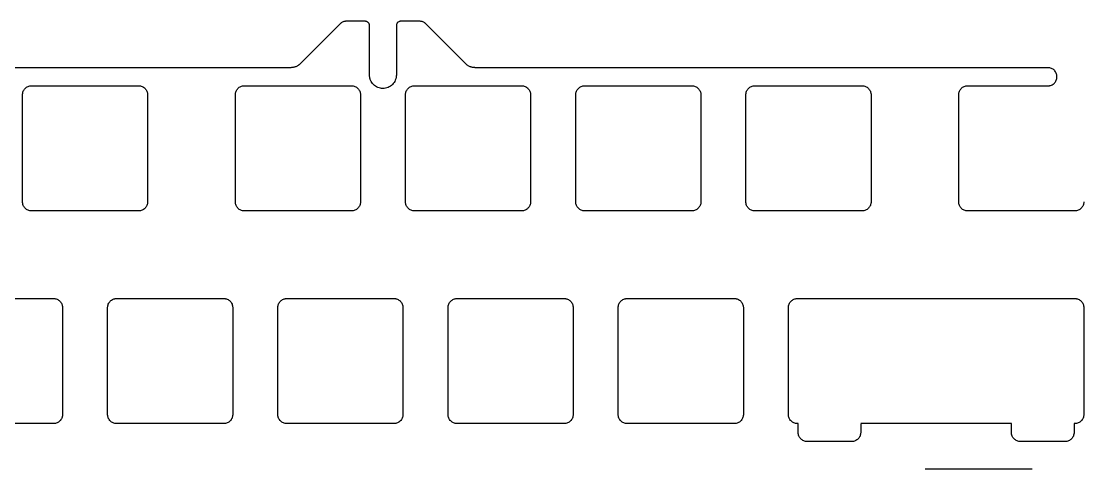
# Model space of a CAD drawing. Header units: millimetres. Extents: x 71 to 420, y 37 to 165.
# Drawn here: x 236 to 355, y 114.8 to 164.9 of the extents above; entities that cross this region are included whole.
import ezdxf

# ---------------------------------------------------------------- set-up
doc = ezdxf.new("R2010")
doc.units = ezdxf.units.MM

msp = doc.modelspace()

# ---------------------------------------------------------------- linework, layer by layer
at = {"color": 7, "linetype": 'Continuous', "lineweight": 25}
for p, q in [((271.73, 164.59), (267.26, 160.12)), ((274.52, 164.89), (272.43, 164.89)), ((275.02, 158.86), (275.02, 164.39)), ((278.02, 164.39), (278.02, 158.86)), ((280.61, 164.89), (278.52, 164.89)), ((285.78, 160.12), (281.31, 164.59)), ((266.2, 159.69), (201.12, 159.69)), ((350.96, 159.69), (286.84, 159.69)), ((351.96, 158.66), (351.96, 158.69)), ((237.18, 157.66), (249.18, 157.66)), ((261, 157.66), (273, 157.66)), ((280.05, 157.66), (292.05, 157.66)), ((299.1, 157.66), (311.1, 157.66)), ((318.15, 157.66), (330.15, 157.66)), ((341.96, 157.66), (350.96, 157.66)), ((236.18, 144.66), (236.18, 156.66)), ((250.18, 156.66), (250.18, 144.66)), ((260, 144.66), (260, 156.66)), ((274, 156.66), (274, 144.66)), ((279.05, 144.66), (279.05, 156.66)), ((293.05, 156.66), (293.05, 144.66)), ((298.1, 144.66), (298.1, 156.66)), ((312.1, 156.66), (312.1, 144.66)), ((317.15, 144.66), (317.15, 156.66)), ((331.15, 156.66), (331.15, 144.66)), ((340.96, 144.66), (340.96, 156.66)), ((249.18, 143.66), (237.18, 143.66)), ((273, 143.66), (261, 143.66)), ((292.05, 143.66), (280.05, 143.66)), ((311.1, 143.66), (299.1, 143.66)), ((330.15, 143.66), (318.15, 143.66)), ((353.96, 143.66), (341.96, 143.66)), ((227.66, 133.85), (239.66, 133.85)), ((246.71, 133.85), (258.71, 133.85)), ((265.76, 133.85), (277.76, 133.85)), ((284.81, 133.85), (296.81, 133.85)), ((303.86, 133.85), (315.86, 133.85)), ((322.91, 133.85), (353.96, 133.85)), ((240.66, 132.85), (240.66, 120.85)), ((245.71, 120.85), (245.71, 132.85)), ((259.71, 132.85), (259.71, 120.85)), ((264.76, 120.85), (264.76, 132.85)), ((278.76, 132.85), (278.76, 120.85)), ((283.81, 120.85), (283.81, 132.85)), ((297.81, 132.85), (297.81, 120.85)), ((302.86, 120.85), (302.86, 132.85)), ((316.86, 132.85), (316.86, 120.85)), ((321.91, 120.85), (321.91, 132.85)), ((354.96, 132.85), (354.96, 120.85)), ((239.66, 119.85), (227.66, 119.85)), ((258.71, 119.85), (246.71, 119.85)), ((277.76, 119.85), (265.76, 119.85)), ((296.81, 119.85), (284.81, 119.85)), ((315.86, 119.85), (303.86, 119.85)), ((322.99, 119.85), (322.91, 119.85)), ((322.99, 118.85), (322.99, 119.85)), ((346.87, 119.85), (329.99, 119.85)), ((329.99, 119.84), (329.99, 118.85)), ((346.87, 118.85), (346.87, 119.85)), ((353.87, 119.85), (353.87, 118.85)), ((353.96, 119.85), (353.87, 119.85)), ((328.99, 117.85), (323.99, 117.85)), ((352.87, 117.85), (347.87, 117.85)), ((337.19, 114.8), (349.19, 114.8))]:
    msp.add_line(p, q, dxfattribs=at)
for points, knots in [([(272.43, 164.89), (272.4, 164.88), (272.34, 164.88), (272.21, 164.86), (272.05, 164.82), (271.9, 164.74), (271.8, 164.66), (271.75, 164.62), (271.73, 164.59)], [0, 0, 0, 0, 0.125076, 0.250151, 0.5, 0.749849, 0.874924, 1, 1, 1, 1]), ([(275.02, 164.39), (275.02, 164.41), (275.02, 164.45), (275, 164.52), (274.98, 164.59), (274.94, 164.67), (274.88, 164.74), (274.8, 164.8), (274.71, 164.85), (274.62, 164.88), (274.55, 164.88), (274.52, 164.89)], [0, 0, 0, 0, 0.083631, 0.166537, 0.250168, 0.37514, 0.500112, 0.625084, 0.750056, 0.875028, 1, 1, 1, 1]), ([(278.52, 164.89), (278.5, 164.88), (278.45, 164.88), (278.39, 164.87), (278.32, 164.85), (278.24, 164.8), (278.16, 164.74), (278.1, 164.67), (278.06, 164.58), (278.03, 164.48), (278.02, 164.42), (278.02, 164.39)], [0, 0, 0, 0, 0.083631, 0.166537, 0.250168, 0.37514, 0.500112, 0.625084, 0.750056, 0.875028, 1, 1, 1, 1]), ([(281.31, 164.59), (281.29, 164.62), (281.24, 164.66), (281.14, 164.74), (280.99, 164.82), (280.83, 164.86), (280.7, 164.88), (280.64, 164.88), (280.61, 164.89)], [0, 0, 0, 0, 0.125076, 0.250152, 0.5, 0.749849, 0.874924, 1, 1, 1, 1]), ([(267.26, 160.12), (267.24, 160.1), (267.19, 160.06), (267.11, 159.99), (267.02, 159.93), (266.91, 159.86), (266.77, 159.8), (266.63, 159.75), (266.49, 159.71), (266.35, 159.69), (266.25, 159.69), (266.2, 159.69)], [0, 0, 0, 0, 0.083407, 0.166635, 0.250042, 0.375035, 0.500028, 0.625021, 0.750014, 0.875007, 1, 1, 1, 1]), ([(286.84, 159.69), (286.81, 159.69), (286.74, 159.69), (286.65, 159.7), (286.53, 159.72), (286.41, 159.75), (286.27, 159.8), (286.13, 159.86), (286.01, 159.94), (285.89, 160.02), (285.82, 160.09), (285.78, 160.12)], [0, 0, 0, 0, 0.083407, 0.166635, 0.250042, 0.375035, 0.500028, 0.625021, 0.750014, 0.875007, 1, 1, 1, 1]), ([(351.96, 158.69), (351.96, 158.72), (351.96, 158.78), (351.94, 158.91), (351.89, 159.07), (351.8, 159.24), (351.67, 159.4), (351.52, 159.52), (351.35, 159.62), (351.19, 159.66), (351.06, 159.68), (350.99, 159.68), (350.96, 159.69)], [0, 0, 0, 0, 0.062557, 0.125114, 0.250076, 0.375038, 0.5, 0.624962, 0.749924, 0.874886, 0.937443, 1, 1, 1, 1]), ([(278.02, 158.86), (278.02, 158.83), (278.02, 158.76), (278.01, 158.66), (277.99, 158.55), (277.96, 158.42), (277.89, 158.24), (277.78, 158.02), (277.59, 157.79), (277.36, 157.61), (277.1, 157.47), (276.81, 157.38), (276.52, 157.35), (276.23, 157.38), (275.94, 157.47), (275.68, 157.61), (275.45, 157.79), (275.26, 158.02), (275.15, 158.24), (275.08, 158.42), (275.05, 158.57), (275.02, 158.71), (275.02, 158.81), (275.02, 158.86)], [0, 0, 0, 0, 0.020872, 0.041698, 0.06257, 0.093848, 0.125126, 0.187606, 0.250086, 0.312566, 0.375047, 0.437527, 0.500007, 0.562487, 0.624967, 0.687448, 0.749928, 0.812408, 0.874888, 0.906166, 0.937444, 0.968722, 1, 1, 1, 1]), ([(350.96, 157.66), (350.99, 157.66), (351.06, 157.66), (351.19, 157.68), (351.35, 157.73), (351.52, 157.82), (351.67, 157.95), (351.8, 158.1), (351.89, 158.28), (351.94, 158.43), (351.96, 158.56), (351.96, 158.63), (351.96, 158.66)], [0, 0, 0, 0, 0.062557, 0.125114, 0.250076, 0.375038, 0.5, 0.624962, 0.749924, 0.874886, 0.937443, 1, 1, 1, 1]), ([(236.18, 156.66), (236.19, 156.69), (236.19, 156.76), (236.21, 156.89), (236.25, 157.05), (236.35, 157.22), (236.47, 157.37), (236.63, 157.5), (236.8, 157.59), (236.96, 157.64), (237.09, 157.66), (237.15, 157.66), (237.18, 157.66)], [0, 0, 0, 0, 0.062557, 0.125114, 0.250076, 0.375038, 0.5, 0.624962, 0.749924, 0.874886, 0.937443, 1, 1, 1, 1]), ([(249.18, 157.66), (249.22, 157.66), (249.28, 157.66), (249.41, 157.64), (249.57, 157.59), (249.74, 157.5), (249.9, 157.37), (250.02, 157.22), (250.11, 157.05), (250.16, 156.89), (250.18, 156.76), (250.18, 156.69), (250.18, 156.66)], [0, 0, 0, 0, 0.0625569, 0.1251137, 0.2500758, 0.3750379, 0.5000001, 0.6249621, 0.7499242, 0.8748864, 0.9374432, 1, 1, 1, 1]), ([(260, 156.66), (260, 156.69), (260, 156.76), (260.02, 156.89), (260.07, 157.05), (260.16, 157.22), (260.29, 157.37), (260.44, 157.5), (260.61, 157.59), (260.77, 157.64), (260.9, 157.66), (260.97, 157.66), (261, 157.66)], [0, 0, 0, 0, 0.062557, 0.125114, 0.250076, 0.375038, 0.5, 0.624962, 0.749924, 0.874886, 0.937443, 1, 1, 1, 1]), ([(273, 157.66), (273.03, 157.66), (273.1, 157.66), (273.23, 157.64), (273.38, 157.59), (273.56, 157.5), (273.71, 157.37), (273.83, 157.22), (273.93, 157.05), (273.98, 156.89), (274, 156.76), (274, 156.69), (274, 156.66)], [0, 0, 0, 0, 0.062557, 0.125114, 0.250076, 0.375038, 0.5, 0.624962, 0.749924, 0.874886, 0.937443, 1, 1, 1, 1]), ([(279.05, 156.66), (279.05, 156.69), (279.05, 156.76), (279.07, 156.89), (279.12, 157.05), (279.21, 157.22), (279.34, 157.37), (279.49, 157.5), (279.66, 157.59), (279.82, 157.64), (279.95, 157.66), (280.02, 157.66), (280.05, 157.66)], [0, 0, 0, 0, 0.062557, 0.125114, 0.250076, 0.375038, 0.5, 0.624962, 0.749924, 0.874886, 0.937443, 1, 1, 1, 1]), ([(292.05, 157.66), (292.08, 157.66), (292.15, 157.66), (292.28, 157.64), (292.43, 157.59), (292.61, 157.5), (292.76, 157.37), (292.88, 157.22), (292.98, 157.05), (293.03, 156.89), (293.05, 156.76), (293.05, 156.69), (293.05, 156.66)], [0, 0, 0, 0, 0.062557, 0.125114, 0.250076, 0.375038, 0.5, 0.624962, 0.749924, 0.874886, 0.937443, 1, 1, 1, 1]), ([(298.1, 156.66), (298.1, 156.69), (298.1, 156.76), (298.12, 156.89), (298.17, 157.05), (298.26, 157.22), (298.39, 157.37), (298.54, 157.5), (298.71, 157.59), (298.87, 157.64), (299, 157.66), (299.07, 157.66), (299.1, 157.66)], [0, 0, 0, 0, 0.062557, 0.125114, 0.250076, 0.375038, 0.5, 0.624962, 0.749924, 0.874886, 0.937443, 1, 1, 1, 1]), ([(311.1, 157.66), (311.13, 157.66), (311.2, 157.66), (311.33, 157.64), (311.48, 157.59), (311.66, 157.5), (311.81, 157.37), (311.93, 157.22), (312.03, 157.05), (312.08, 156.89), (312.1, 156.76), (312.1, 156.69), (312.1, 156.66)], [0, 0, 0, 0, 0.062557, 0.125114, 0.250076, 0.375038, 0.5, 0.624962, 0.749924, 0.874886, 0.937443, 1, 1, 1, 1]), ([(317.15, 156.66), (317.15, 156.69), (317.15, 156.76), (317.17, 156.89), (317.22, 157.05), (317.31, 157.22), (317.44, 157.37), (317.59, 157.5), (317.76, 157.59), (317.92, 157.64), (318.05, 157.66), (318.12, 157.66), (318.15, 157.66)], [0, 0, 0, 0, 0.062557, 0.125114, 0.250076, 0.375038, 0.5, 0.624962, 0.749924, 0.874886, 0.937443, 1, 1, 1, 1]), ([(330.15, 157.66), (330.18, 157.66), (330.25, 157.66), (330.38, 157.64), (330.53, 157.59), (330.71, 157.5), (330.86, 157.37), (330.98, 157.22), (331.08, 157.05), (331.13, 156.89), (331.15, 156.76), (331.15, 156.69), (331.15, 156.66)], [0, 0, 0, 0, 0.062557, 0.125114, 0.250076, 0.375038, 0.5, 0.624962, 0.749924, 0.874886, 0.937443, 1, 1, 1, 1]), ([(340.96, 156.66), (340.96, 156.69), (340.96, 156.76), (340.98, 156.89), (341.03, 157.05), (341.12, 157.22), (341.25, 157.37), (341.4, 157.5), (341.58, 157.59), (341.73, 157.64), (341.86, 157.66), (341.93, 157.66), (341.96, 157.66)], [0, 0, 0, 0, 0.062557, 0.125114, 0.250076, 0.375038, 0.5, 0.624962, 0.749924, 0.874886, 0.937443, 1, 1, 1, 1]), ([(237.18, 143.66), (237.15, 143.66), (237.09, 143.66), (236.96, 143.68), (236.8, 143.73), (236.63, 143.82), (236.47, 143.95), (236.35, 144.1), (236.25, 144.28), (236.21, 144.43), (236.19, 144.56), (236.19, 144.63), (236.18, 144.66)], [0, 0, 0, 0, 0.0625567, 0.1251135, 0.2500756, 0.3750379, 0.5, 0.624962, 0.7499243, 0.8748864, 0.9374432, 1, 1, 1, 1]), ([(250.18, 144.66), (250.18, 144.63), (250.18, 144.56), (250.16, 144.43), (250.11, 144.28), (250.02, 144.1), (249.9, 143.95), (249.74, 143.82), (249.57, 143.73), (249.41, 143.68), (249.28, 143.66), (249.22, 143.66), (249.18, 143.66)], [0, 0, 0, 0, 0.062557, 0.125114, 0.250076, 0.375038, 0.5, 0.624962, 0.749924, 0.874886, 0.937443, 1, 1, 1, 1]), ([(261, 143.66), (260.97, 143.66), (260.9, 143.66), (260.77, 143.68), (260.61, 143.73), (260.44, 143.82), (260.29, 143.95), (260.16, 144.1), (260.07, 144.28), (260.02, 144.43), (260, 144.56), (260, 144.63), (260, 144.66)], [0, 0, 0, 0, 0.0625567, 0.1251135, 0.2500756, 0.3750379, 0.4999999, 0.6249622, 0.7499243, 0.8748864, 0.9374432, 1, 1, 1, 1]), ([(274, 144.66), (274, 144.63), (274, 144.56), (273.98, 144.43), (273.93, 144.28), (273.83, 144.1), (273.71, 143.95), (273.56, 143.82), (273.38, 143.73), (273.23, 143.68), (273.1, 143.66), (273.03, 143.66), (273, 143.66)], [0, 0, 0, 0, 0.0625568, 0.1251136, 0.2500757, 0.3750378, 0.4999999, 0.6249621, 0.7499242, 0.8748863, 0.9374431, 1, 1, 1, 1]), ([(280.05, 143.66), (280.02, 143.66), (279.95, 143.66), (279.82, 143.68), (279.66, 143.73), (279.49, 143.82), (279.34, 143.95), (279.21, 144.1), (279.12, 144.28), (279.07, 144.43), (279.05, 144.56), (279.05, 144.63), (279.05, 144.66)], [0, 0, 0, 0, 0.062557, 0.125114, 0.250076, 0.375038, 0.5, 0.624962, 0.749924, 0.874886, 0.937443, 1, 1, 1, 1]), ([(293.05, 144.66), (293.05, 144.63), (293.05, 144.56), (293.03, 144.43), (292.98, 144.28), (292.88, 144.1), (292.76, 143.95), (292.61, 143.82), (292.43, 143.73), (292.28, 143.68), (292.15, 143.66), (292.08, 143.66), (292.05, 143.66)], [0, 0, 0, 0, 0.0625568, 0.1251136, 0.2500758, 0.3750379, 0.5, 0.6249623, 0.7499244, 0.8748865, 0.9374433, 1, 1, 1, 1]), ([(299.1, 143.66), (299.07, 143.66), (299, 143.66), (298.87, 143.68), (298.71, 143.73), (298.54, 143.82), (298.39, 143.95), (298.26, 144.1), (298.17, 144.28), (298.12, 144.43), (298.1, 144.56), (298.1, 144.63), (298.1, 144.66)], [0, 0, 0, 0, 0.062557, 0.125114, 0.250076, 0.375038, 0.5, 0.624962, 0.749924, 0.874886, 0.937443, 1, 1, 1, 1]), ([(312.1, 144.66), (312.1, 144.63), (312.1, 144.56), (312.08, 144.43), (312.03, 144.28), (311.93, 144.1), (311.81, 143.95), (311.66, 143.82), (311.48, 143.73), (311.33, 143.68), (311.2, 143.66), (311.13, 143.66), (311.1, 143.66)], [0, 0, 0, 0, 0.062557, 0.125114, 0.250076, 0.375038, 0.5, 0.624962, 0.749924, 0.874886, 0.937443, 1, 1, 1, 1]), ([(318.15, 143.66), (318.12, 143.66), (318.05, 143.66), (317.92, 143.68), (317.76, 143.73), (317.59, 143.82), (317.44, 143.95), (317.31, 144.1), (317.22, 144.28), (317.17, 144.43), (317.15, 144.56), (317.15, 144.63), (317.15, 144.66)], [0, 0, 0, 0, 0.062557, 0.125114, 0.250076, 0.375038, 0.5, 0.624962, 0.749924, 0.874886, 0.937443, 1, 1, 1, 1]), ([(331.15, 144.66), (331.15, 144.63), (331.15, 144.56), (331.13, 144.43), (331.08, 144.28), (330.98, 144.1), (330.86, 143.95), (330.71, 143.82), (330.53, 143.73), (330.38, 143.68), (330.25, 143.66), (330.18, 143.66), (330.15, 143.66)], [0, 0, 0, 0, 0.062557, 0.125114, 0.250076, 0.375038, 0.5, 0.624962, 0.749924, 0.874886, 0.937443, 1, 1, 1, 1]), ([(341.96, 143.66), (341.93, 143.66), (341.86, 143.66), (341.73, 143.68), (341.58, 143.73), (341.4, 143.82), (341.25, 143.95), (341.12, 144.1), (341.03, 144.28), (340.98, 144.43), (340.96, 144.56), (340.96, 144.63), (340.96, 144.66)], [0, 0, 0, 0, 0.062557, 0.125114, 0.250076, 0.375038, 0.5, 0.624962, 0.749924, 0.874886, 0.937443, 1, 1, 1, 1]), ([(354.96, 144.66), (354.96, 144.63), (354.96, 144.56), (354.94, 144.43), (354.89, 144.28), (354.8, 144.1), (354.67, 143.95), (354.52, 143.82), (354.35, 143.73), (354.19, 143.68), (354.06, 143.66), (353.99, 143.66), (353.96, 143.66)], [0, 0, 0, 0, 0.062557, 0.125114, 0.250076, 0.375038, 0.5, 0.624962, 0.749924, 0.874886, 0.937443, 1, 1, 1, 1]), ([(239.66, 133.85), (239.69, 133.85), (239.76, 133.85), (239.89, 133.83), (240.04, 133.78), (240.22, 133.68), (240.37, 133.56), (240.49, 133.41), (240.59, 133.23), (240.63, 133.08), (240.65, 132.95), (240.66, 132.88), (240.66, 132.85)], [0, 0, 0, 0, 0.062557, 0.125114, 0.250076, 0.375038, 0.5, 0.624962, 0.749924, 0.874886, 0.937443, 1, 1, 1, 1]), ([(245.71, 132.85), (245.71, 132.88), (245.71, 132.95), (245.73, 133.08), (245.78, 133.23), (245.87, 133.41), (246, 133.56), (246.15, 133.68), (246.32, 133.78), (246.48, 133.83), (246.61, 133.85), (246.67, 133.85), (246.71, 133.85)], [0, 0, 0, 0, 0.062557, 0.125114, 0.250076, 0.375038, 0.5, 0.624962, 0.749924, 0.874886, 0.937443, 1, 1, 1, 1]), ([(258.71, 133.85), (258.74, 133.85), (258.81, 133.85), (258.94, 133.83), (259.09, 133.78), (259.27, 133.68), (259.42, 133.56), (259.54, 133.41), (259.64, 133.23), (259.68, 133.08), (259.7, 132.95), (259.71, 132.88), (259.71, 132.85)], [0, 0, 0, 0, 0.062557, 0.125114, 0.250076, 0.375038, 0.5, 0.624962, 0.749924, 0.874886, 0.937443, 1, 1, 1, 1]), ([(264.76, 132.85), (264.76, 132.88), (264.76, 132.95), (264.78, 133.08), (264.83, 133.23), (264.92, 133.41), (265.05, 133.56), (265.2, 133.68), (265.37, 133.78), (265.53, 133.83), (265.66, 133.85), (265.72, 133.85), (265.76, 133.85)], [0, 0, 0, 0, 0.0625568, 0.1251136, 0.2500757, 0.3750379, 0.5, 0.6249621, 0.7499244, 0.8748865, 0.9374433, 1, 1, 1, 1]), ([(277.76, 133.85), (277.79, 133.85), (277.86, 133.85), (277.99, 133.83), (278.14, 133.78), (278.32, 133.68), (278.47, 133.56), (278.59, 133.41), (278.69, 133.23), (278.73, 133.08), (278.75, 132.95), (278.76, 132.88), (278.76, 132.85)], [0, 0, 0, 0, 0.062557, 0.125114, 0.250076, 0.375038, 0.5, 0.624962, 0.749924, 0.874886, 0.937443, 1, 1, 1, 1]), ([(283.81, 132.85), (283.81, 132.88), (283.81, 132.95), (283.83, 133.08), (283.88, 133.23), (283.97, 133.41), (284.1, 133.56), (284.25, 133.68), (284.42, 133.78), (284.58, 133.83), (284.71, 133.85), (284.77, 133.85), (284.81, 133.85)], [0, 0, 0, 0, 0.0625568, 0.1251136, 0.2500757, 0.3750379, 0.5, 0.6249623, 0.7499244, 0.8748864, 0.9374433, 1, 1, 1, 1]), ([(296.81, 133.85), (296.84, 133.85), (296.91, 133.85), (297.04, 133.83), (297.19, 133.78), (297.37, 133.68), (297.52, 133.56), (297.64, 133.41), (297.74, 133.23), (297.78, 133.08), (297.8, 132.95), (297.81, 132.88), (297.81, 132.85)], [0, 0, 0, 0, 0.062557, 0.125114, 0.250076, 0.375038, 0.5, 0.624962, 0.749924, 0.874886, 0.937443, 1, 1, 1, 1]), ([(302.86, 132.85), (302.86, 132.88), (302.86, 132.95), (302.88, 133.08), (302.93, 133.23), (303.02, 133.41), (303.15, 133.56), (303.3, 133.68), (303.47, 133.78), (303.63, 133.83), (303.76, 133.85), (303.82, 133.85), (303.86, 133.85)], [0, 0, 0, 0, 0.062557, 0.125114, 0.250076, 0.375038, 0.5, 0.624962, 0.749924, 0.874886, 0.937443, 1, 1, 1, 1]), ([(315.86, 133.85), (315.89, 133.85), (315.96, 133.85), (316.09, 133.83), (316.24, 133.78), (316.42, 133.68), (316.57, 133.56), (316.69, 133.41), (316.79, 133.23), (316.83, 133.08), (316.85, 132.95), (316.86, 132.88), (316.86, 132.85)], [0, 0, 0, 0, 0.062557, 0.125114, 0.250076, 0.375038, 0.5, 0.624962, 0.749924, 0.874886, 0.937443, 1, 1, 1, 1]), ([(321.91, 132.85), (321.91, 132.88), (321.91, 132.95), (321.93, 133.08), (321.98, 133.23), (322.07, 133.41), (322.2, 133.56), (322.35, 133.68), (322.52, 133.78), (322.68, 133.83), (322.81, 133.85), (322.87, 133.85), (322.91, 133.85)], [0, 0, 0, 0, 0.062557, 0.125114, 0.250076, 0.375038, 0.5, 0.624962, 0.749924, 0.874886, 0.937443, 1, 1, 1, 1]), ([(353.96, 133.85), (353.99, 133.85), (354.06, 133.85), (354.19, 133.83), (354.34, 133.78), (354.52, 133.68), (354.67, 133.56), (354.79, 133.41), (354.89, 133.23), (354.93, 133.08), (354.95, 132.95), (354.96, 132.88), (354.96, 132.85)], [0, 0, 0, 0, 0.062557, 0.125114, 0.250076, 0.375038, 0.5, 0.624962, 0.749924, 0.874886, 0.937443, 1, 1, 1, 1]), ([(240.66, 120.85), (240.66, 120.82), (240.65, 120.75), (240.63, 120.62), (240.59, 120.46), (240.49, 120.29), (240.37, 120.14), (240.22, 120.01), (240.04, 119.92), (239.89, 119.87), (239.76, 119.85), (239.69, 119.85), (239.66, 119.85)], [0, 0, 0, 0, 0.0625568, 0.1251136, 0.2500757, 0.3750378, 0.5, 0.6249621, 0.7499242, 0.8748865, 0.9374432, 1, 1, 1, 1]), ([(246.71, 119.85), (246.67, 119.85), (246.61, 119.85), (246.48, 119.87), (246.32, 119.92), (246.15, 120.01), (246, 120.14), (245.87, 120.29), (245.78, 120.46), (245.73, 120.62), (245.71, 120.75), (245.71, 120.82), (245.71, 120.85)], [0, 0, 0, 0, 0.062557, 0.125114, 0.250076, 0.375038, 0.5, 0.624962, 0.749924, 0.874886, 0.937443, 1, 1, 1, 1]), ([(259.71, 120.85), (259.71, 120.82), (259.7, 120.75), (259.68, 120.62), (259.64, 120.46), (259.54, 120.29), (259.42, 120.14), (259.27, 120.01), (259.09, 119.92), (258.94, 119.87), (258.81, 119.85), (258.74, 119.85), (258.71, 119.85)], [0, 0, 0, 0, 0.0625568, 0.1251136, 0.2500757, 0.3750379, 0.5000001, 0.6249621, 0.7499242, 0.8748865, 0.9374432, 1, 1, 1, 1]), ([(265.76, 119.85), (265.72, 119.85), (265.66, 119.85), (265.53, 119.87), (265.37, 119.92), (265.2, 120.01), (265.05, 120.14), (264.92, 120.29), (264.83, 120.46), (264.78, 120.62), (264.76, 120.75), (264.76, 120.82), (264.76, 120.85)], [0, 0, 0, 0, 0.062557, 0.125114, 0.250076, 0.375038, 0.5, 0.624962, 0.749924, 0.874886, 0.937443, 1, 1, 1, 1]), ([(278.76, 120.85), (278.76, 120.82), (278.75, 120.75), (278.73, 120.62), (278.69, 120.46), (278.59, 120.29), (278.47, 120.14), (278.32, 120.01), (278.14, 119.92), (277.99, 119.87), (277.86, 119.85), (277.79, 119.85), (277.76, 119.85)], [0, 0, 0, 0, 0.062557, 0.125114, 0.250076, 0.375038, 0.5, 0.624962, 0.749924, 0.874886, 0.937443, 1, 1, 1, 1]), ([(284.81, 119.85), (284.77, 119.85), (284.71, 119.85), (284.58, 119.87), (284.42, 119.92), (284.25, 120.01), (284.1, 120.14), (283.97, 120.29), (283.88, 120.46), (283.83, 120.62), (283.81, 120.75), (283.81, 120.82), (283.81, 120.85)], [0, 0, 0, 0, 0.062557, 0.125114, 0.250076, 0.375038, 0.5, 0.624962, 0.749924, 0.874886, 0.937443, 1, 1, 1, 1]), ([(297.81, 120.85), (297.81, 120.82), (297.8, 120.75), (297.78, 120.62), (297.74, 120.46), (297.64, 120.29), (297.52, 120.14), (297.37, 120.01), (297.19, 119.92), (297.04, 119.87), (296.91, 119.85), (296.84, 119.85), (296.81, 119.85)], [0, 0, 0, 0, 0.062557, 0.125114, 0.250076, 0.375038, 0.5, 0.624962, 0.749924, 0.874886, 0.937443, 1, 1, 1, 1]), ([(303.86, 119.85), (303.82, 119.85), (303.76, 119.85), (303.63, 119.87), (303.47, 119.92), (303.3, 120.01), (303.15, 120.14), (303.02, 120.29), (302.93, 120.46), (302.88, 120.62), (302.86, 120.75), (302.86, 120.82), (302.86, 120.85)], [0, 0, 0, 0, 0.062557, 0.125114, 0.250076, 0.375038, 0.5, 0.624962, 0.749924, 0.874886, 0.937443, 1, 1, 1, 1]), ([(316.86, 120.85), (316.86, 120.82), (316.85, 120.75), (316.83, 120.62), (316.79, 120.46), (316.69, 120.29), (316.57, 120.14), (316.42, 120.01), (316.24, 119.92), (316.09, 119.87), (315.96, 119.85), (315.89, 119.85), (315.86, 119.85)], [0, 0, 0, 0, 0.0625568, 0.1251136, 0.2500757, 0.375038, 0.5, 0.6249621, 0.7499244, 0.8748865, 0.9374433, 1, 1, 1, 1]), ([(322.91, 119.85), (322.87, 119.85), (322.81, 119.85), (322.68, 119.87), (322.52, 119.92), (322.35, 120.01), (322.2, 120.14), (322.07, 120.29), (321.98, 120.46), (321.93, 120.62), (321.91, 120.75), (321.91, 120.82), (321.91, 120.85)], [0, 0, 0, 0, 0.062557, 0.125114, 0.250076, 0.375038, 0.5, 0.624962, 0.749924, 0.874886, 0.937443, 1, 1, 1, 1]), ([(354.96, 120.85), (354.96, 120.82), (354.95, 120.75), (354.93, 120.62), (354.89, 120.46), (354.79, 120.29), (354.67, 120.14), (354.52, 120.01), (354.34, 119.92), (354.19, 119.87), (354.06, 119.85), (353.99, 119.85), (353.96, 119.85)], [0, 0, 0, 0, 0.062557, 0.125114, 0.250076, 0.375038, 0.5, 0.624962, 0.749924, 0.874886, 0.937443, 1, 1, 1, 1]), ([(323.99, 117.85), (323.96, 117.85), (323.9, 117.85), (323.77, 117.87), (323.61, 117.92), (323.44, 118.01), (323.28, 118.14), (323.16, 118.29), (323.06, 118.46), (323.02, 118.62), (323, 118.75), (323, 118.82), (322.99, 118.85)], [0, 0, 0, 0, 0.062557, 0.125114, 0.250076, 0.375038, 0.5, 0.624962, 0.749924, 0.874886, 0.937443, 1, 1, 1, 1]), ([(329.99, 118.85), (329.99, 118.82), (329.99, 118.75), (329.97, 118.62), (329.92, 118.46), (329.83, 118.29), (329.71, 118.14), (329.55, 118.01), (329.38, 117.92), (329.22, 117.87), (329.09, 117.85), (329.03, 117.85), (328.99, 117.85)], [0, 0, 0, 0, 0.062557, 0.125114, 0.250076, 0.375038, 0.5, 0.624962, 0.749924, 0.874886, 0.937443, 1, 1, 1, 1]), ([(347.87, 117.85), (347.84, 117.85), (347.77, 117.85), (347.64, 117.87), (347.49, 117.92), (347.31, 118.01), (347.16, 118.14), (347.03, 118.29), (346.94, 118.46), (346.89, 118.62), (346.87, 118.75), (346.87, 118.82), (346.87, 118.85)], [0, 0, 0, 0, 0.062557, 0.125114, 0.250076, 0.375038, 0.5, 0.624962, 0.749924, 0.874886, 0.937443, 1, 1, 1, 1]), ([(353.87, 118.85), (353.87, 118.82), (353.87, 118.75), (353.85, 118.62), (353.8, 118.46), (353.71, 118.29), (353.58, 118.14), (353.43, 118.01), (353.26, 117.92), (353.1, 117.87), (352.97, 117.85), (352.9, 117.85), (352.87, 117.85)], [0, 0, 0, 0, 0.062557, 0.125114, 0.250076, 0.375038, 0.5, 0.624962, 0.749924, 0.874886, 0.937443, 1, 1, 1, 1])]:
    msp.add_open_spline(points, degree=3, knots=knots, dxfattribs=at)

doc.saveas('drawing.dxf')
